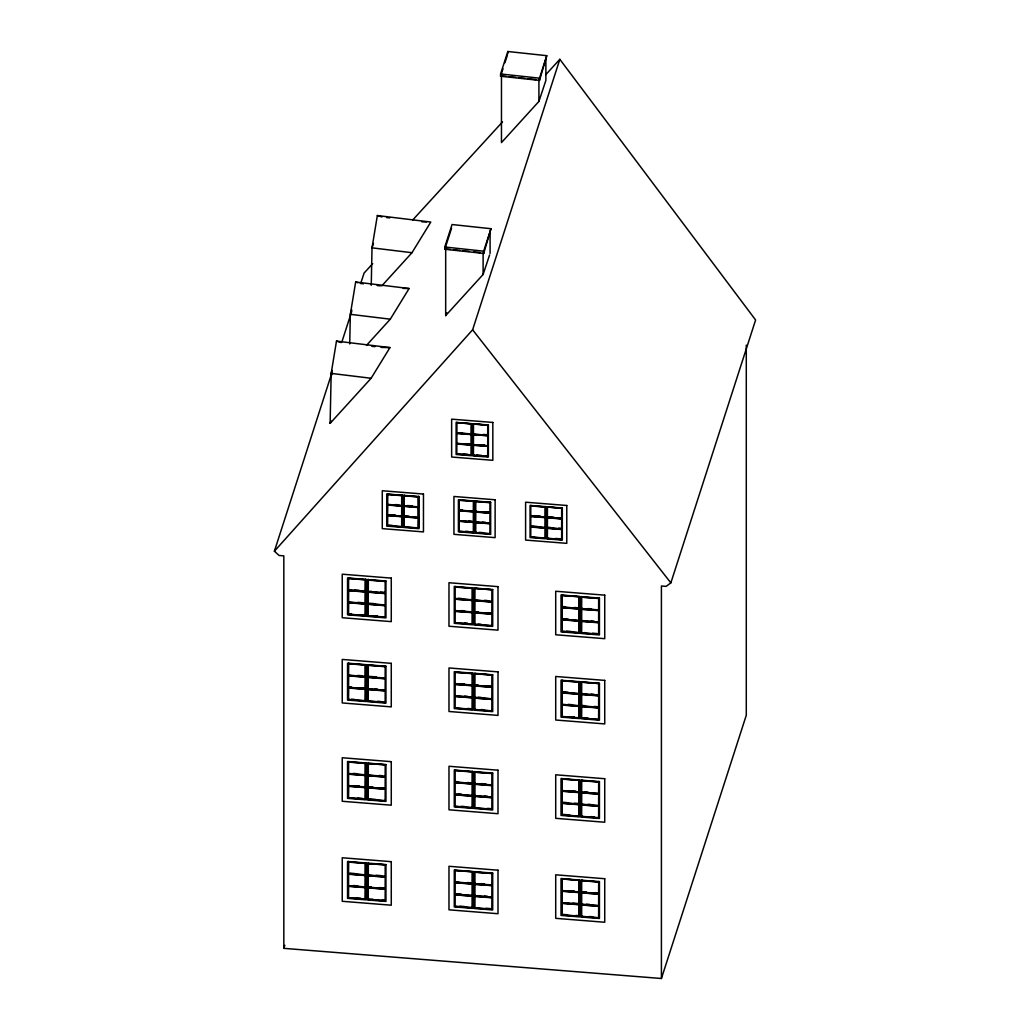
<?xml version="1.0" encoding="UTF-8"?>
<svg xmlns="http://www.w3.org/2000/svg" width="1030" height="1030" viewBox="0 0 1030 1030"><rect width="100%" height="100%" fill="white"/><g stroke="black" fill="none" stroke-linecap="round" stroke-linejoin="round"><path stroke-width="1.5" d="M330.128 423.343L331.171 373.401L336.488 341.11L389.945 347.612L371.122 378.268L330.128 423.343L330.952 420.819M349.724 343.956L350.342 314.317L355.659 282.014L409.103 288.529L390.293 319.184L366.564 345.282M371.251 285.297L372.023 247.844L377.353 215.54L430.798 222.055L411.974 252.711L381.769 285.915M365.483 579.221L365.328 591.49L348.372 590.126L348.423 578.306L365.38 579.658L365.38 591.272L348.423 589.92L348.423 578.306M365.483 602.949L365.328 603.606L348.372 602.254L348.526 589.482M360.861 614.704L365.483 615.065L365.328 615.721L348.372 614.369L348.526 601.597M348.372 614.369L351.603 613.957M401.829 505.086L401.661 505.743L387.422 504.597L387.576 493.846M365.328 603.606L365.483 590.834M365.483 676.066L365.328 676.723L348.372 675.371L348.526 663.114M401.829 526.176L401.661 526.832L387.422 525.686L387.473 504.829L401.713 505.975L401.661 516.288L387.422 515.142L387.576 503.953M348.372 675.371L348.526 674.714M365.328 615.721L365.483 603.464M368.341 591.568L368.186 592.224L385.143 593.576L385.297 592.932M365.483 676.581L365.328 688.838L348.372 687.486L348.526 675.229M387.422 515.142L387.576 514.498M348.372 687.486L351.603 687.074M368.341 603.696L368.186 604.34L385.143 605.704L385.297 604.533M365.483 700.31L365.328 700.954L348.372 699.602L348.526 687.345M387.422 525.686L387.576 525.043M385.297 616.648L385.143 617.305L368.186 615.953L368.341 615.296M348.372 699.602L348.526 698.945M401.829 494.992L401.661 495.649L387.422 494.503M401.829 505.537L401.661 506.181L387.422 505.048M404.224 495.185L404.069 495.829L418.309 496.975L418.463 496.318M385.297 580.804L385.143 581.461L368.186 580.109L368.341 579.452L368.186 615.953M365.328 676.723L365.38 664.904L348.423 663.539L348.423 675.152L365.38 676.504L365.38 664.904M401.829 515.631L401.661 516.725L387.422 515.592M404.224 505.279L404.069 506.374L418.309 507.52L418.463 506.863L418.36 496.756L404.121 495.623L404.069 505.936L418.309 507.069L418.463 506.412M371.418 591.31L368.186 591.709L385.143 593.074L385.297 592.417L380.675 592.044M418.463 527.502L418.309 528.158L404.069 527.025L404.224 526.369M365.328 700.954L365.483 688.182L360.861 687.821M365.483 774.393L365.328 775.036L348.372 773.684L348.423 761.865L365.38 763.217L365.38 774.817L348.423 773.466L348.423 761.865M368.341 688.413L368.186 689.585L385.143 690.937L385.297 690.28M365.483 786.508L365.328 787.152L348.372 785.8L348.423 773.981L365.38 775.333L365.38 786.946L348.423 785.581L348.423 773.981M348.372 773.684L348.526 773.028M385.297 701.894L385.143 702.537L368.186 701.185L368.341 700.529M348.372 785.8L348.526 785.156M365.483 798.623L365.328 799.28L348.372 797.928L348.526 785.658M348.372 797.928L348.526 797.272M418.309 528.158L418.463 516.957M385.297 666.05L385.143 666.693L368.186 665.341L368.341 664.685L368.186 701.185M385.297 677.65L385.143 678.822L368.186 677.457L368.341 676.298L376.053 676.916M365.328 775.036L365.483 762.779M368.186 689.07L385.143 690.422L385.297 689.765M365.328 787.152L365.483 774.895M368.341 774.612L368.186 775.268L385.143 776.62L385.194 764.801L368.238 763.449M365.328 799.28L365.483 787.023M368.341 775.126L368.186 775.783L385.143 777.135L385.297 775.963M365.483 862.792L365.328 875.049L348.372 873.698L348.526 861.441M348.372 873.698L348.526 873.041M365.483 874.393L365.328 887.165L348.372 885.813L348.423 873.994L365.38 875.346L365.38 886.946L348.423 885.594L348.423 873.994M385.297 800.207L385.143 800.864L368.186 799.499L368.341 798.855L376.053 799.473M365.483 898.636L365.328 899.28L348.372 897.928L348.423 886.109L365.38 887.461L365.38 899.074L348.423 897.709L348.423 886.109M348.372 885.813L348.526 885.156M456.947 442.9L456.792 443.994L471.045 445.127L471.199 444.033L466.448 443.66M348.372 897.928L348.526 897.284M471.199 454.578L471.045 455.234L456.792 454.088L456.947 453.445M385.194 764.801L368.186 763.668L368.341 763.011L368.186 799.499M471.096 423.832L456.844 422.686L471.096 423.832L471.045 434.145L456.792 432.999L461.698 432.729M471.045 434.145L471.199 433.488M473.491 424.025L487.731 425.158L473.491 424.025L473.44 434.338L487.731 435.252L473.491 434.119M471.199 433.939L471.045 434.583L456.792 433.45L456.947 432.793L471.096 433.926M473.44 434.338L473.594 433.681M473.594 434.132L473.44 434.776L487.731 435.703L473.491 434.557L473.44 444.883L487.731 445.797L473.491 444.664M365.328 899.28L365.483 886.508M368.341 874.625L368.186 875.281L385.143 876.633L385.297 875.976M368.341 875.14L368.186 875.783L385.143 877.148L385.297 876.491M459.084 500.232L473.375 501.147L473.324 511.459L459.084 510.326L459.084 500.232L473.375 501.147M473.594 444.226L473.44 445.321L487.731 446.248L473.491 445.102L473.44 455.427L487.731 456.342L473.491 455.209M368.341 887.255L368.186 887.912L385.143 889.263L385.297 888.607M473.375 521.785L459.135 520.652L459.135 510.558L473.375 511.691L473.324 522.004L459.084 520.871L459.238 509.67L462.406 509.927M473.44 455.427L473.594 454.771M382.207 899.975L385.297 900.22L385.143 900.864L368.186 899.512L372.963 899.229M459.084 520.871L459.238 520.214M473.478 531.892L473.324 532.549L459.084 531.416L459.238 520.665M459.084 531.416L459.238 530.759M385.194 864.801L368.186 863.668L385.194 864.801L385.143 876.633M455.26 586.392L455.106 587.048L472.062 588.4L472.216 587.744M473.324 511.459L473.478 510.816M473.478 511.253L473.324 511.91L459.084 510.777M475.886 500.902L475.731 501.559L489.971 502.692L490.126 502.048M371.418 886.985L368.186 887.397L385.143 888.748L385.297 888.092M473.478 521.347L473.324 522.455L459.084 521.309M475.886 511.009L475.731 512.103L489.971 513.236L490.126 512.58L475.783 511.434M455.157 598.945L455.106 610.777L472.062 612.129L472.113 600.31L455.106 599.164L472.062 600.516L472.216 599.357M455.106 598.662L455.157 586.83L472.113 588.182L472.062 600.014L455.106 598.662L455.26 598.005M475.886 521.541L475.731 522.648L489.971 523.781L490.126 522.686M455.157 611.073L455.106 622.893L472.062 624.244L472.113 612.425L455.106 611.292L472.062 612.644L472.216 611.987M455.106 610.777L455.26 610.12M490.126 533.231L489.971 533.875L475.731 532.742L475.886 532.085M455.106 622.893L455.26 622.236M489.971 512.798L490.023 502.473L475.783 501.34L475.731 511.653L489.971 512.798L490.126 512.142M474.972 588.413L491.928 589.765L474.972 588.413L474.92 600.233L491.877 601.597L492.031 600.941M455.157 672.062L455.106 683.894L472.062 685.246L472.113 673.427L455.106 672.281L472.062 673.646L472.216 672.989M472.062 612.129L472.216 611.472M474.92 600.233L475.075 599.589M455.106 683.894L455.26 683.238M475.075 600.091L474.92 600.748L491.877 602.099L492.031 601.456L474.972 600.027M455.157 684.19L455.106 696.01L472.062 697.361L472.113 685.542L455.106 684.409L472.062 685.761L472.216 685.105M472.062 624.244L472.216 623.588M474.92 612.361L474.972 600.529L491.928 601.881L491.877 613.713L474.92 612.361L478.165 611.949M455.106 696.01L455.26 695.353M475.075 612.219L474.92 612.863L491.877 614.228L492.031 613.056M455.26 695.868L455.106 696.525L472.062 697.876L472.216 696.705M492.031 625.171L491.877 625.828L474.92 624.476L475.075 623.82M472.216 708.833L472.062 709.477L455.106 708.125L458.337 707.726M472.062 685.246L472.216 684.59M475.075 673.221L474.92 673.865L491.928 675.01L474.972 673.646L474.92 685.478L491.877 686.83L491.928 675.01M455.26 769.951L455.106 770.607L472.062 771.959L472.216 771.303M474.972 697.889L474.92 709.709L491.877 711.061L491.928 699.241L474.92 698.108L491.877 699.46L492.031 698.803L474.972 697.374M492.031 698.289L491.877 698.945L474.92 697.593L475.075 696.937M474.92 709.709L475.075 709.052M472.216 795.031L472.062 795.688L455.106 794.323L455.26 793.679M455.157 794.619L455.106 806.451L472.062 807.803L472.113 795.971L455.106 794.838L472.062 796.19L472.216 795.546L455.157 794.104M455.106 806.451L455.26 805.795M530.901 505.292L530.746 505.949L544.986 507.095L545.14 506.438M530.901 515.399L530.746 516.494L544.986 517.627L545.14 516.983L530.798 515.837M492.031 686.173L491.877 687.345L474.92 685.98L475.075 684.821L478.165 685.066M530.746 526.588L530.798 516.275L545.037 517.421L544.986 527.733L530.746 526.588L530.901 525.944M530.901 526.381L530.746 527.038L544.986 528.171L545.14 527.077M545.14 537.621L544.986 538.278L530.746 537.132L534.068 536.733M472.062 783.56L472.113 771.74L455.157 770.389L455.106 782.208L472.062 783.56L472.216 782.916L467.594 782.543M472.216 783.418L472.062 784.075L455.106 782.723L455.26 781.551L458.337 781.809M474.972 771.972L474.92 783.791L491.877 785.143L491.928 773.324L474.92 772.191L491.877 773.543L492.031 772.886M491.877 711.061L492.031 710.417M474.92 783.791L475.075 783.135M475.075 783.65L474.92 784.306L491.877 785.658L492.031 784.5M455.26 869.964L455.106 870.608L472.113 871.753L455.157 870.389L455.106 882.221L472.062 883.573L472.113 871.753M472.062 807.803L472.216 807.147M475.075 795.263L474.92 796.422L491.877 797.774L492.031 796.615M455.106 882.221L458.337 881.809M455.26 882.079L455.106 882.736L472.062 884.088L472.216 882.916M492.031 808.73L491.877 809.387L474.92 808.035L478.165 807.623M544.986 517.189L545.037 506.876L530.798 505.73L530.746 516.043L544.986 517.189L545.14 516.532M547.445 507.069L561.685 508.202L547.445 507.069L547.394 517.382L561.633 518.515L561.788 517.858M455.157 894.632L455.106 906.452L472.062 907.816L472.113 895.984L455.106 894.851L472.062 896.203L472.216 895.044M455.106 894.336L455.157 882.517L472.113 883.869L472.062 895.688L455.106 894.336L455.26 893.68M547.548 516.725L547.394 517.82L561.633 518.966L561.788 518.309M455.106 906.452L455.26 905.808M561.788 538.948L561.633 539.604L547.394 538.471L547.548 537.815M474.972 871.972L474.92 883.804L491.877 885.156L491.928 873.337L474.92 872.191L491.877 873.543L492.031 872.899M474.92 883.804L475.075 883.148M474.972 884.101L474.92 895.92L491.877 897.272L491.928 885.452L474.92 884.319L491.877 885.671L492.031 885.015L474.972 883.586M472.062 907.816L472.216 907.16M474.92 895.92L475.075 895.263M475.075 895.778L474.92 896.435L491.877 897.787L492.031 897.13L474.972 895.701M492.031 908.743L491.877 909.387L474.92 908.035L478.165 907.636M491.877 885.156L492.031 884.5M491.877 897.272L492.031 896.615M578.847 596.705L578.796 608.537L561.839 607.185L561.891 595.353L578.847 596.705L561.839 595.572L561.994 594.915L561.839 607.687L578.796 609.052L578.95 607.88L574.328 607.507M561.994 607.043L561.839 619.815L578.796 621.167L578.95 620.511M578.95 632.124L578.796 632.768L561.839 631.416L561.994 619.159M581.705 596.937L581.654 608.769L598.61 610.12L598.662 598.288L581.654 597.155L598.61 598.507L598.778 597.851M578.796 620.652L578.847 608.833L561.891 607.468L561.839 619.3L578.796 620.652L578.95 619.996M581.654 608.769L581.808 608.112M578.95 693.113L578.796 693.769L561.839 692.418L561.994 680.16L561.839 680.804L578.796 682.169L578.95 681.512M581.705 609.052L581.654 620.884L598.61 622.236L598.662 610.417L581.654 609.271L598.61 610.623L598.778 609.979M581.654 620.884L581.808 620.227M561.839 704.533L561.891 692.714L578.847 694.066L578.796 705.885L561.839 704.533L561.994 692.276L561.839 692.933L578.796 694.284L578.95 693.628M598.778 633.695L598.61 634.351L581.654 632.999L584.898 632.587M578.95 717.356L578.796 718.013L561.839 716.648L561.994 704.391L561.839 705.048L578.796 706.4L578.95 705.241M598.61 610.12L598.778 609.464M581.705 682.169L598.662 683.534L581.705 682.169L581.654 694.001L598.61 695.353L598.662 683.534M598.778 621.579L598.61 622.751L581.654 621.399L581.808 620.742L598.662 622.017M581.808 693.345L581.654 694.516L598.61 695.868L598.778 694.696M598.778 718.94L598.61 719.584L581.654 718.232L581.808 717.588M574.328 803.181L578.95 803.555L578.796 804.211L561.839 802.846L561.994 790.589M578.95 815.67L578.796 816.327L561.839 814.975L561.994 802.705L561.839 803.361L578.796 804.713L578.95 804.07L561.891 802.64M578.95 791.439L578.796 792.083L561.839 790.731L561.891 778.912L578.847 780.264L561.839 779.131L561.994 778.474L561.839 791.246L578.796 792.598L578.95 791.941M598.61 707.468L598.662 695.649L581.705 694.297L581.654 706.117L598.61 707.468L598.778 706.812M598.778 707.327L598.61 707.983L581.654 706.632L581.808 705.46L584.898 705.705M581.808 780.058L581.654 780.714L598.61 782.066L598.778 781.409M581.654 792.315L581.705 780.495L598.662 781.847L598.61 793.667L581.654 792.315L581.808 791.658M581.705 792.611L581.654 804.43L598.61 805.795L598.662 793.963L581.654 792.83L598.61 794.182L598.778 793.023M561.891 878.925L578.847 880.277L561.891 878.925L561.839 890.744L578.796 892.096L578.847 880.277M581.654 804.43L581.808 803.786M581.705 804.726L581.654 816.558L598.61 817.91L598.662 806.078L581.654 804.945L598.61 806.297L598.778 805.138M561.839 890.744L561.994 878.487M581.654 816.558L581.808 815.902M575.873 915.438L578.95 915.683L578.796 916.34L561.839 914.975L561.994 902.718M578.95 891.439L578.796 892.611L561.839 891.259L561.994 890.602L561.839 903.374L578.796 904.726L578.95 903.567M581.808 880.071L581.654 880.714L598.61 882.079L598.778 881.423M598.61 817.91L598.778 817.254M581.705 892.624L581.654 904.443L598.61 905.795L598.662 893.976L581.654 892.843L598.61 894.195L598.778 893.538M595.688 892.778L598.778 893.023L598.61 893.68L581.654 892.328L581.808 891.671M581.654 904.443L581.808 903.786M581.705 904.739L581.654 916.558L598.61 917.923L598.662 906.091L581.654 904.958L598.61 906.31L598.778 905.653M581.654 916.558L581.808 915.915M598.61 905.795L598.778 905.151M598.61 917.923L598.778 917.267M332.111 370.465L331.171 373.401L371.122 378.268M351.758 309.914L350.342 314.317L390.293 319.184M373.452 243.441L372.023 247.844L411.974 252.711M746.287 345.153L746.287 715.258L661.415 978.5L283.829 948.347L283.829 555.852L279.117 555.479L274.392 551.217L332.033 372.435M341.896 341.87L351.745 311.305M361.105 282.272L364.053 273.105L372.706 263.654M331.506 375.255L332.317 372.731M444.793 247.007L452.041 224.527L490.975 228.712L483.727 253.432L444.793 249.247L444.793 247.007L483.727 251.191L483.727 253.432M500.58 73.98L507.829 51.5L546.763 55.684L539.514 80.404L500.58 76.22L500.58 73.98L539.514 78.164L546.763 55.684M444.793 249.247L451.565 228.261M500.58 76.22L503.001 68.727M504.932 62.727L507.352 55.234M483.585 251.475L490.975 228.712M274.392 551.217L472.615 329.806L559.831 59.315L755.608 319.982L670.852 582.877L666.127 586.379L661.415 586.006L661.415 978.5M283.829 948.347L284.821 945.295M489.585 254.977L483.122 274.456L445.681 315.618L446.685 312.618M506.155 76.362L501.468 75.86L501.468 142.591L538.909 101.429L545.874 80.443L545.874 58.272M412.734 219.957L502.511 121.913M545.771 74.675L559.831 59.315M421.927 221.849L426.356 221.952M403.194 288.387L409.103 288.529M381.074 347.406L389.945 347.612M483.096 434.441L487.847 434.815M456.844 433.231L471.096 434.377L471.045 444.69L456.792 443.544M479.929 444.728L484.679 445.115M456.844 443.325L471.096 444.471M456.844 443.776L471.096 444.909L471.045 455.234M463.281 453.947L468.032 454.32M476.761 455.015L481.512 455.402M456.844 453.87L471.096 455.015M395.494 504.584L398.661 504.829M407.391 505.537L412.142 505.91M485.388 511.756L488.542 512.013M535.652 515.773L540.402 516.159M549.132 516.854L553.883 517.227M401.713 505.524L387.473 504.391L387.473 494.284L401.713 495.43L401.661 505.743M404.121 505.717L418.36 506.85M473.375 511.24L459.135 510.108L459.135 500.014M547.445 517.163L561.685 518.296M392.327 514.871L395.494 515.129M408.974 516.197L404.224 515.824L404.069 516.918L418.309 518.064M468.74 520.974L471.907 521.231M482.22 522.056L485.388 522.3M532.484 526.06L537.235 526.446M550.715 527.527L547.548 527.27L547.394 528.364L561.633 529.51L561.788 528.403L558.62 528.158M387.473 514.923L401.713 516.069M404.121 516.262L418.36 517.395L418.36 507.301L404.121 506.155L404.069 516.481L418.309 517.614L418.309 507.52M475.783 521.978L490.023 523.124M530.798 526.369L545.037 527.515M547.445 527.708L561.685 528.841M389.16 525.158L392.327 525.416M465.573 531.261L468.74 531.519M479.053 532.343L482.22 532.6M555.466 538.445L560.204 538.819M401.713 526.613L387.473 525.467L387.473 515.373L401.713 516.506L401.661 526.832M404.121 526.806L418.36 527.939L418.36 517.845L404.121 516.7L404.069 527.025M473.375 532.33L459.135 531.197L459.135 521.103L473.375 522.236L473.324 532.549M475.783 532.523L490.023 533.656M530.798 536.913L545.037 538.059M547.445 538.252L561.685 539.385M368.238 579.89L385.194 581.242L385.143 593.074M348.372 578.525L365.328 579.877M354.693 589.971L359.315 590.345M458.337 598.25L461.427 598.494M484.332 600.323L487.409 600.567M561.994 606.528L565.084 606.773M587.976 608.601L591.066 608.846M368.238 591.49L385.194 592.855M455.157 598.443L472.113 599.795M561.891 606.966L578.847 608.318M581.705 608.55L598.662 609.902M368.238 592.005L385.194 593.357L385.143 605.189L368.186 603.838L368.341 603.181L374.508 603.67M348.372 590.641L365.328 591.993M357.771 602.331L362.393 602.705M461.427 610.61L464.504 610.854M487.409 612.683L490.486 612.94M561.994 618.644L568.161 619.133M591.066 620.961L594.143 621.219M368.238 603.619L385.194 604.971M455.157 610.558L472.113 611.91M474.972 612.142L491.928 613.494M561.891 619.082L578.847 620.433M368.238 604.121L385.194 605.486L385.143 617.305M348.372 602.756L365.328 604.121M374.508 615.785L377.585 616.03M464.504 622.983L467.594 623.227M478.165 624.064L481.242 624.309M566.616 631.133L571.251 631.506M592.611 633.205L597.233 633.579M368.238 615.734L385.194 617.086M455.157 622.674L472.113 624.026M474.972 624.257L491.928 625.609M561.891 631.197L578.847 632.549M581.705 632.781L598.662 634.132M368.238 665.123L385.194 666.474L385.143 678.307L368.186 676.955M348.372 663.758L365.328 665.11M357.771 675.448L362.393 675.822M461.427 683.727L464.504 683.972M487.409 685.8L490.486 686.057M561.994 691.761L568.161 692.25M591.066 694.078L594.143 694.336M368.238 676.736L385.194 678.088M455.157 683.675L472.113 685.027M474.972 685.259L491.928 686.611M561.891 692.199L578.847 693.55M581.705 693.782L598.662 695.134M368.238 677.238L385.194 678.603L385.143 690.422M348.372 675.873L365.328 677.238M374.508 688.903L377.585 689.16M464.504 696.1L467.594 696.344M478.165 697.181L481.242 697.426M568.161 704.378L571.251 704.623M594.143 706.451L597.233 706.696M368.238 688.851L385.194 690.203M455.157 695.791L472.113 697.143M561.891 704.314L578.847 705.666M581.705 705.898L598.662 707.25M368.238 689.366L385.194 690.718L385.143 702.537M348.372 688.001L365.328 689.353M351.603 699.203L354.693 699.447M377.585 701.275L380.675 701.52M467.594 708.46L470.671 708.704M481.242 709.554L484.332 709.799M571.251 716.738L574.328 716.983M583.353 717.704L587.976 718.077M368.238 700.967L385.194 702.318M455.157 707.906L472.113 709.271M474.972 709.49L491.928 710.842M561.891 716.429L578.847 717.794M581.705 718.013L598.662 719.378M348.372 762.084L365.328 763.436M353.148 773.401L356.226 773.646M379.13 775.474L382.207 775.719M481.242 783.637L485.864 783.997M571.251 790.821L575.873 791.195M584.898 791.916L587.976 792.16M368.238 775.049L385.194 776.401M455.157 781.989L472.113 783.341M474.972 783.573L491.928 784.924M561.891 790.512L578.847 791.864M581.705 792.096L598.662 793.448M368.238 775.564L385.194 776.916L385.143 788.735L368.186 787.384M348.372 774.2L365.328 775.551M356.226 785.761L359.315 786.019M372.963 787.1L368.341 786.727L368.186 787.899L385.143 789.25L385.297 788.092L382.207 787.847M458.337 793.924L461.427 794.169M484.332 795.997L487.409 796.242M561.994 802.203L566.616 802.563M587.976 804.275L591.066 804.52M368.238 787.165L385.194 788.529M474.972 795.688L491.928 797.053M581.705 804.211L598.662 805.576M368.238 787.68L385.194 789.032L385.143 800.864M348.372 786.315L365.328 787.667M357.771 798.005L362.393 798.379M461.427 806.284L464.504 806.529M487.409 808.357L490.486 808.601M561.994 814.318L569.706 814.936M591.066 816.635L594.143 816.88M368.238 799.293L385.194 800.645M455.157 806.233L472.113 807.584M474.972 807.816L491.928 809.168M561.891 814.756L578.847 816.108M581.705 816.339L598.662 817.691M348.372 862.084L365.328 863.436M350.058 873.17L354.693 873.53M376.053 875.242L380.675 875.603M467.594 882.556L470.671 882.8M481.242 883.637L484.332 883.882M569.706 890.705L574.328 891.079M583.353 891.8L586.443 892.044M368.238 875.062L385.194 876.414M455.157 882.002L472.113 883.354M561.891 890.525L578.847 891.877M581.705 892.109L598.662 893.461M368.238 875.577L385.194 876.929L385.143 888.748M348.372 874.213L365.328 875.564M353.148 885.53L357.771 885.903M379.13 887.603L383.752 887.976M456.805 893.808L461.427 894.182M484.332 896.01L487.409 896.255M572.783 903.065L577.418 903.439M586.443 904.16L589.521 904.404M368.238 887.178L385.194 888.53M455.157 894.117L472.113 895.469M561.891 902.641L578.847 903.992M581.705 904.224L598.662 905.576M368.238 887.693L385.194 889.045L385.143 900.864M348.372 886.328L365.328 887.68M356.226 897.89L360.861 898.263M459.882 906.168L464.504 906.542M485.864 908.241L490.486 908.615M561.994 914.331L566.616 914.692M589.521 916.52L592.611 916.777M368.238 899.293L385.194 900.645M455.157 906.233L472.113 907.597M474.972 907.816L491.928 909.181M561.891 914.756L578.847 916.121M581.705 916.34L598.662 917.704M509.271 76.696L515.502 77.366M518.631 77.701L524.862 78.383M527.991 78.718L535.78 79.555M450.368 249.402L445.681 248.887L445.681 315.618M453.483 249.736L459.715 250.406M462.843 250.741L469.075 251.41M473.761 251.912L479.993 252.582M386.585 217.549L389.662 217.922M360.294 283.456L363.358 283.829M377.186 285.516L380.263 285.889M371.856 346.286L374.92 346.659M377.353 215.54L381.976 216.982M355.659 282.014L357.977 282.735M336.488 341.11L341.123 342.552M472.615 329.806L670.852 582.877M598.61 634.351L598.662 622.532L581.705 621.18L581.654 632.999M598.61 719.584L598.662 707.765L581.705 706.413L581.654 718.232M598.61 893.68L598.662 881.86L581.705 880.496L581.654 892.328M578.796 632.768L578.847 620.948L561.891 619.597L561.839 631.416M578.796 693.769L578.847 681.95L561.891 680.585L561.839 692.418M578.796 718.013L578.847 706.181L561.891 704.829L561.839 716.648M578.847 780.264L578.796 792.083M578.796 804.211L578.847 792.379L561.891 791.027L561.839 802.846M578.796 816.327L578.847 804.494L561.891 803.143L561.839 814.975M578.796 916.34L578.847 904.507L561.891 903.156L561.839 914.975M561.685 508.202L561.633 518.515M561.633 539.604L561.685 529.291L547.445 528.145L547.394 538.471M544.986 538.278L545.037 527.952L530.798 526.819L530.746 537.132M539.514 78.164L539.514 80.404M538.909 79.889L538.909 101.429M507.829 51.5L507.829 53.74M491.928 589.765L491.877 601.597M491.877 625.828L491.928 614.009L474.972 612.657L474.92 624.476M491.877 698.945L491.928 687.126L474.972 685.774L474.92 697.593M491.877 809.387L491.928 797.555L474.972 796.203L474.92 808.035M491.877 909.387L491.928 897.568L474.972 896.216L474.92 908.035M490.087 231.299L490.087 253.483M489.971 533.875L490.023 523.562L475.783 522.429L475.731 532.742M487.731 425.158L487.679 435.471M487.731 435.703L487.679 446.016M487.731 446.248L487.679 456.56M483.122 252.917L483.122 274.456M472.062 709.477L472.113 697.658L455.157 696.306L455.106 708.125M472.062 795.688L472.113 783.856L455.157 782.504L455.106 794.323M456.947 422.248L456.792 454.088M418.309 496.975L418.309 507.069M368.341 863.011L368.186 899.512M492.829 422.442L451.642 419.159L451.642 457.024L492.829 460.307L492.829 422.442M471.727 423.652L456.11 422.403L456.11 454.488L471.727 455.724L471.727 423.652M488.375 424.978L472.757 423.742L472.757 455.814L488.375 457.063L488.375 424.978M423.459 494.04L382.272 490.756L382.272 528.622L423.459 531.905L423.459 494.04M495.121 499.769L453.934 496.473L453.934 534.338L495.121 537.634L495.121 499.769M566.783 505.485L525.596 502.202L525.596 540.068L566.783 543.351L566.783 505.485M402.357 495.25L386.739 494.001L386.739 526.085L402.357 527.321L402.357 495.25M419.004 496.576L403.387 495.34L403.387 527.412L419.004 528.66L419.004 496.576M474.019 500.979L458.402 499.73L458.402 531.802L474.019 533.051L474.019 500.979M490.666 502.305L475.049 501.056L475.049 533.128L490.666 534.377L490.666 502.305M545.681 506.696L530.064 505.447L530.064 537.531L545.681 538.767L545.681 506.696M562.316 508.022L546.711 506.786L546.711 538.857L562.316 540.106L562.316 508.022M490.023 513.017L475.783 511.884L475.731 522.197L489.971 523.33L490.023 513.017M561.685 518.747L547.445 517.601L547.394 527.927L561.633 529.06L561.685 518.747M391.271 578.113L342.243 574.199L342.243 617.717L391.271 621.631L391.271 578.113M498.005 586.637L448.977 582.723L448.977 626.24L498.005 630.154L498.005 586.637M604.739 595.16L555.711 591.246L555.711 634.763L604.739 638.677L604.739 595.16M366.139 579.427L347.548 577.946L347.548 614.82L366.139 616.301L366.139 579.427M385.954 581.01L367.362 579.53L367.362 616.404L385.954 617.884L385.954 581.01M472.873 587.963L454.281 586.469L454.281 623.343L472.873 624.824L472.873 587.963M492.701 589.533L474.109 588.053L474.109 624.927L492.701 626.407L492.701 589.533M579.62 596.486L561.028 594.992L561.028 631.866L579.62 633.347L579.62 596.486M599.434 598.07L580.843 596.576L580.843 633.45L599.434 634.931L599.434 598.07M365.38 591.774L348.423 590.422L348.423 602.035L365.38 603.387L365.38 591.774M365.38 603.902L348.423 602.55L348.423 614.15L365.38 615.502L365.38 603.902M391.271 663.346L342.243 659.432L342.243 702.949L391.271 706.876L391.271 663.346M498.005 671.869L448.977 667.955L448.977 711.485L498.005 715.399L498.005 671.869M604.739 680.392L555.711 676.478L555.711 720.009L604.739 723.923L604.739 680.392M366.139 664.672L347.548 663.178L347.548 700.052L366.139 701.533L366.139 664.672M385.954 666.256L367.362 664.762L367.362 701.636L385.954 703.117L385.954 666.256M472.873 673.195L454.281 671.702L454.281 708.576L472.873 710.056L472.873 673.195M492.701 674.779L474.109 673.285L474.109 710.159L492.701 711.64L492.701 674.779M579.62 681.718L561.028 680.238L561.028 717.099L579.62 718.58L579.62 681.718M599.434 683.302L580.843 681.808L580.843 718.683L599.434 720.163L599.434 683.302M365.38 677.019L348.423 675.667L348.423 687.268L365.38 688.619L365.38 677.019M365.38 689.134L348.423 687.783L348.423 699.383L365.38 700.735L365.38 689.134M391.271 761.659L342.243 757.745L342.243 801.276L391.271 805.19L391.271 761.659M498.005 770.195L448.977 766.269L448.977 809.799L498.005 813.713L498.005 770.195M604.739 778.719L555.711 774.792L555.711 818.322L604.739 822.236L604.739 778.719M366.139 762.985L347.548 761.505L347.548 798.366L366.139 799.859L366.139 762.985M385.954 764.569L367.362 763.088L367.362 799.95L385.954 801.43L385.954 764.569M472.873 771.509L454.281 770.028L454.281 806.889L472.873 808.383L472.873 771.509M492.701 773.092L474.109 771.612L474.109 808.473L492.701 809.966L492.701 773.092M579.62 780.032L561.028 778.551L561.028 815.412L579.62 816.906L579.62 780.032M599.434 781.616L580.843 780.135L580.843 816.996L599.434 818.49L599.434 781.616M491.928 785.439L474.972 784.088L474.92 795.907L491.877 797.259L491.928 785.439M365.38 787.448L348.423 786.096L348.423 797.709L365.38 799.061L365.38 787.448M391.271 861.672L342.243 857.758L342.243 901.289L391.271 905.203L391.271 861.672M498.005 870.196L448.977 866.282L448.977 909.812L498.005 913.726L498.005 870.196M604.739 878.719L555.711 874.805L555.711 918.335L604.739 922.249L604.739 878.719M366.139 862.998L347.548 861.505L347.548 898.379L366.139 899.86L366.139 862.998M385.954 864.582L367.362 863.089L367.362 899.963L385.954 901.443L385.954 864.582M472.873 871.522L454.281 870.041L454.281 906.902L472.873 908.383L472.873 871.522M492.701 873.105L474.109 871.612L474.109 908.486L492.701 909.966L492.701 873.105M579.62 880.045L561.028 878.564L561.028 915.425L579.62 916.906L579.62 880.045M599.434 881.629L580.843 880.148L580.843 917.009L599.434 918.49L599.434 881.629M365.38 863.23L348.423 861.865L348.423 873.479L365.38 874.831L365.38 863.23M578.847 892.392L561.891 891.04L561.839 902.859L578.796 904.211L578.847 892.392"/></g></svg>
